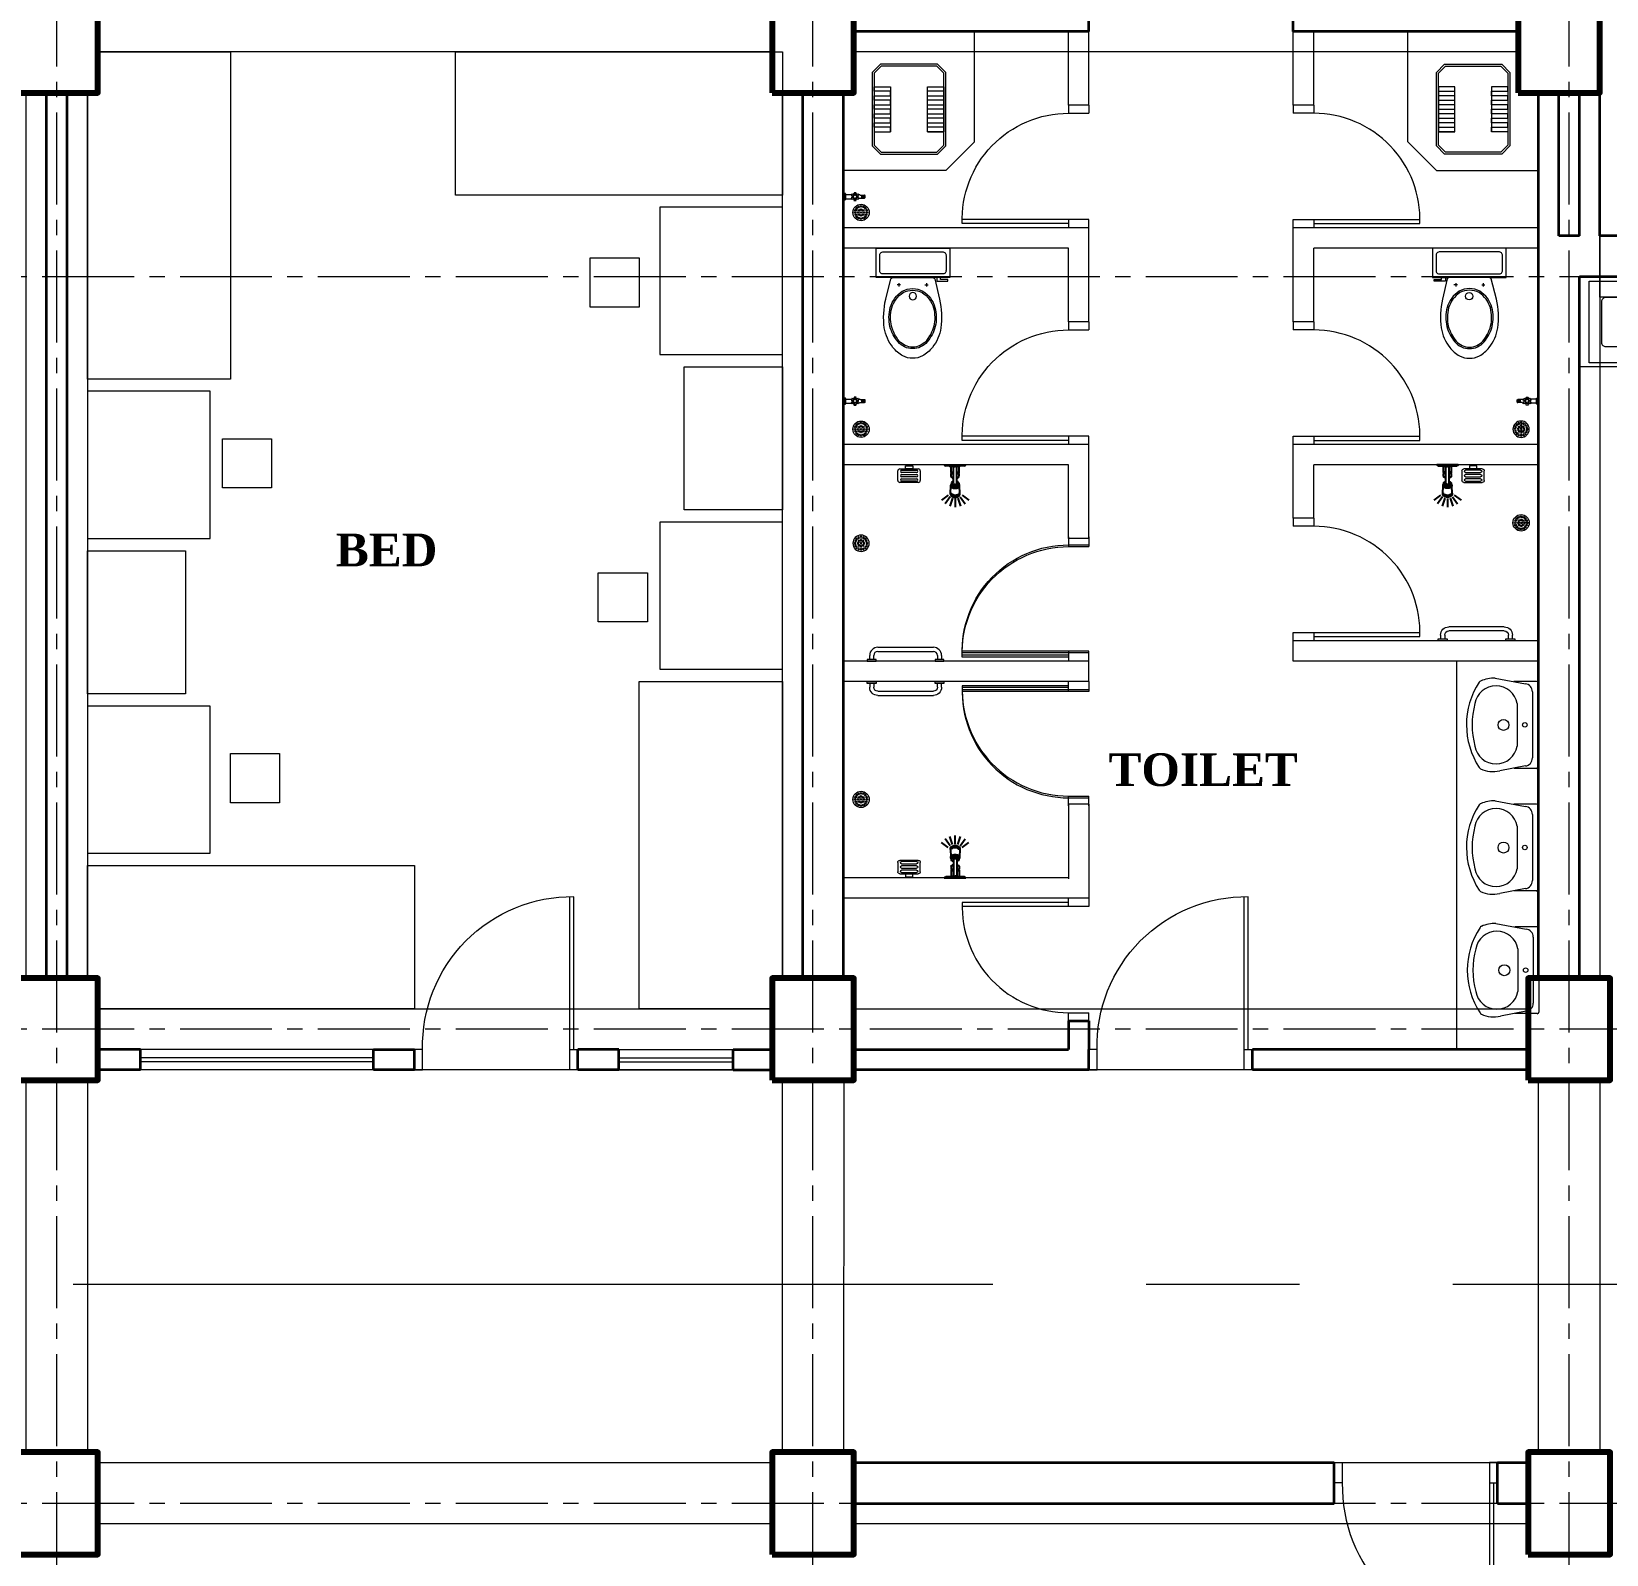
# Model space of a CAD drawing. Header units: feet. Extents: x 25261344 to 25389498, y 30010528 to 30074588.
# Drawn here: x 25360525.8 to 25360911.1, y 30072463.2 to 30072835.7 of the extents above; entities that cross this region are included whole.
import ezdxf

# ---------------------------------------------------------------- set-up
doc = ezdxf.new("R2010")
doc.units = ezdxf.units.FT
doc.header["$LTSCALE"] = 30
doc.header["$MEASUREMENT"] = 0
doc.header["$PDMODE"] = 32
doc.header["$PDSIZE"] = 15
doc.linetypes.add('CENTER2', pattern=[1.125, 0.75, -0.125, 0.125, -0.125])
doc.layers.get('0').update_dxf_attribs({"lineweight": 5})
for name, color, linetype, lineweight in [('Column', 1, 'Continuous', 80), ('Dim-1', 7, 'Continuous', 9), ('Door', 32, 'Continuous', 5), ('Furnitures', 251, 'Continuous', 9), ('GRADE BEAM', 2, 'Continuous', 20), ('grid text', 252, 'CENTER2', 9), ('line 2', 7, 'Continuous', 13), ('s. Fixture', 118, 'Continuous', 9), ('TEXT', 7, 'Continuous', 18), ('TOLFIX', 8, 'Continuous', 5), ('WALL', 7, 'Continuous', 35), ('WIN', 142, 'Continuous', 20)]:
    doc.layers.add(name, color=color, linetype=linetype, lineweight=lineweight)
doc.styles.get("Standard").update_dxf_attribs({"font": 'timesbd.ttf'})
doc.styles.add('SWIS_LT', font='swisscl.ttf')
doc.dimstyles.new('dim-02', dxfattribs={"dimtxt": 8, "dimasz": 3, "dimexe": 3, "dimexo": 3, "dimgap": 2, "dimtad": 0, "dimdec": 0, "dimzin": 0, "dimdsep": 46, "dimlunit": 4, "dimtxsty": 'SWIS_LT', "dimblk": 'ARCHTICK', "dimcen": 2, "dimdle": 3, "dimclrd": 256, "dimclre": 256, "dimclrt": 256, "dimadec": 0, "dimazin": 0, "dimtfac": 1, "dimtdec": 0, "dimtix": 1, "dimtmove": 0, "dimatfit": 3, "dimfxl": 0, "dimfrac": 2, "dimtolj": 1, "dimtzin": 1, "dimlwd": -1, "dimarcsym": 0})

# ---------------------------------------------------------------- blocks, each defined once
blk = doc.blocks.new('FG')
at = {"layer": 'Door'}
for p, q in [((-2, -5), (-2, -42.39)), ((-1, -5), (-1, -42.39))]:
    blk.add_line(p, q, dxfattribs=at)
for points in [[(-40, 0), (-38, 0), (-38, -5), (-40, -5)], [(0, 0), (-2, 0), (-2, -5), (0, -5)]]:
    blk.add_lwpolyline(points, dxfattribs=at)
blk.add_arc((-1.44, -5.83), 36.57, 178.7054, 270.6905, dxfattribs=at)
blk = doc.blocks.new('*U26')
at = {"layer": 's. Fixture', "linetype": 'Continuous'}
blk.add_lwpolyline([(0, 36), (20, 36), (20, 0), (0, 0)], close=True, dxfattribs=at)
blk.add_lwpolyline([(15, 33), (5, 33, 0.414214), (4, 32), (4, 22, 0.414214), (5, 21), (15, 21, 0.414214), (16, 22), (16, 32, 0.414214)], format="xyb", close=True, dxfattribs=at)
for points in [[(5, 18), (5, 3)], [(7.2, 18), (7.2, 3)], [(9.4, 18), (9.4, 3)], [(11.6, 18), (11.6, 3)], [(13.8, 18), (13.8, 3)], [(15.8, 18), (15.8, 3)]]:
    blk.add_lwpolyline(points, dxfattribs=at)
blk.add_circle((13.04, 27), 2, dxfattribs=at)
blk = doc.blocks.new('WB2')
at = {"layer": 's. Fixture'}
for p, q in [((-10.05, 3.11), (-11.22, 9.39)), ((11.43, 10.5), (10.05, 3.11)), ((-10.63, 0.39), (-10.63, 5.85)), ((5.22, 5.12), (-5.22, 5.12)), ((10.63, 0.39), (10.63, 5.92)), ((10.24, 0), (-10.24, 0)), ((8.1, 1.38), (-8.1, 1.38))]:
    blk.add_line(p, q, dxfattribs=at)
for centre, radius in [((0, 8.46), 1.34), ((0, 3.25), 0.551)]:
    blk.add_circle(centre, radius, dxfattribs=at)
for centre, radius, start, end in [((0, -1.5), 19.02, 56.7113, 123.353), ((-4.3, 10.29), 5.25, 100.0676, 259.9324), ((0, -3.95), 20.09, 74.9524, 105.0476), ((4.3, 10.29), 5.25, 280.0676, 79.9324), ((-4.64, 11.07), 6.8, 153.7061, 194.3029), ((-10.02, 13.73), 0.787, 123.353, 153.7061), ((-10.02, 13.73), 0.787, 123.353, 153.7061), ((10.01, 13.74), 0.787, 23.6126, 56.7113), ((3.03, 10.69), 8.4, 358.6686, 23.6126), ((-10.24, 0.39), 0.394, 180, 270), ((-8.1, 3.35), 1.97, 186.9214, 270), ((8.1, 3.35), 1.97, 270, 353.0786), ((10.24, 0.39), 0.394, 270, 0)]:
    blk.add_arc(centre, radius, start, end, dxfattribs=at)
blk = doc.blocks.new('GUTTER')
at = {"layer": 's. Fixture'}
for centre, radius in [((0, 0), 2), ((-1.48, 0), 0.2), ((-1.32, 0.55), 0.2), ((-1.05, 1.05), 0.2), ((-0.73, 0), 0.2), ((-0.59, 1.36), 0.2), ((-0.52, 0.52), 0.2), ((0, 1.48), 0.2), ((0, 0.73), 0.2), ((0, 0), 0.2), ((0.52, 0.52), 0.2), ((0.59, 1.36), 0.2), ((0.73, 0), 0.2), ((1.05, 1.05), 0.2), ((1.32, 0.55), 0.2), ((1.48, 0), 0.2), ((-1.37, -0.56), 0.2), ((-1.05, -1.05), 0.2), ((-1.05, -1.05), 0.2), ((-0.56, -1.4), 0.2), ((-0.52, -0.52), 0.2), ((0, -0.73), 0.2), ((0, -1.48), 0.2), ((0.52, -0.52), 0.2), ((0.57, -1.37), 0.2), ((1.05, -1.05), 0.2), ((1.37, -0.56), 0.2)]:
    blk.add_circle(centre, radius, dxfattribs=at)
blk = doc.blocks.new('Pan')
at = {"layer": 's. Fixture'}
for points in [[(-30, 7), (-30, -7), (-28, -9), (-10, -9), (-8, -7), (-8, 7), (-10, 9), (-28, 9), (-30, 7)], [(-29.5, 6.79), (-29.5, -6.79), (-27.79, -8.5), (-10.21, -8.5), (-8.5, -6.79), (-8.5, 6.79), (-10.21, 8.5), (-27.79, 8.5), (-29.5, 6.79)], [(-24.5, 8.5), (-24.5, 4.5), (-23.4, 4.5), (-23.4, 8.5), (-22.3, 8.5), (-22.3, 4.5), (-21.2, 4.5), (-21.2, 8.5), (-20.1, 8.5), (-20.1, 4.5), (-19, 4.5), (-19, 8.5), (-17.9, 8.5), (-17.9, 4.5), (-16.8, 4.5), (-16.8, 8.5), (-15.7, 8.5), (-15.7, 4.5), (-14.6, 4.5), (-14.6, 8.5), (-13.5, 8.5), (-13.5, 4.5), (-24.5, 4.5)], [(-24.5, -4.5), (-24.5, -8.5), (-23.4, -8.5), (-23.4, -4.5), (-22.3, -4.5), (-22.3, -8.5), (-21.2, -8.5), (-21.2, -4.5), (-20.1, -4.5), (-20.1, -8.5), (-19, -8.5), (-19, -4.5), (-17.9, -4.5), (-17.9, -8.5), (-16.8, -8.5), (-16.8, -4.5), (-15.7, -4.5), (-15.7, -8.5), (-14.6, -8.5), (-14.6, -4.5), (-13.5, -4.5), (-13.5, -8.5), (-24.5, -8.5), (-24.5, -4.5), (-13.5, -4.5)]]:
    blk.add_lwpolyline(points, dxfattribs=at)
blk = doc.blocks.new('Shower')
at = {"layer": 's. Fixture', "lineweight": -3}
for p, q in [((-3.5, 0), (1.22, 0)), ((-1.72, 0), (-1.72, -0.12)), ((0, 0), (0, -0.12)), ((1.22, 0), (1.77, 0)), ((-2.28, -0.21), (-3.16, -0.21)), ((-1.59, -0.21), (-2.28, -0.21)), ((-2.2, -0.31), (-1.85, -0.31)), ((-1.85, -0.31), (-1.45, -0.31)), ((-1.85, -1.77), (-1.85, -0.31)), ((-1.85, -1.84), (-1.85, -1.77)), ((-1.85, -1.77), (-1.25, -1.77)), ((-1.84, -1.85), (-1.25, -1.85)), ((-1.84, -2.09), (-1.68, -2.09)), ((-1.84, -2.85), (-1.84, -2.09)), ((-1.72, -0.12), (-1.35, -0.39)), ((-1.72, -0.12), (-0.86, -0.12)), ((-1.68, -2.09), (-1.25, -2.09)), ((-1.68, -3.01), (-1.64, -3.01)), ((-1.64, -3.01), (-1.64, -3.04)), ((-1.64, -3.01), (-1.25, -3.01)), ((-1.35, -0.39), (-1.25, -0.39)), ((-1.25, -3.24), (-1.25, -0.39)), ((-1.25, -0.39), (-0.86, -0.39)), ((-1.25, -4.01), (-1.25, -3.24)), ((0, -0.12), (-0.86, -0.12)), ((-0.47, -0.39), (-0.86, -0.39)), ((-0.47, -3.24), (-0.47, -0.39)), ((-0.37, -0.39), (-0.47, -0.39)), ((-0.47, -1.77), (0.11, -1.77)), ((-0.47, -1.85), (0.1, -1.85)), ((-0.47, -2.09), (-0.05, -2.09)), ((-0.47, -3.01), (-0.08, -3.01)), ((-0.47, -4.01), (-0.47, -3.24)), ((0, -0.12), (-0.37, -0.39)), ((-0.27, -0.31), (0.11, -0.31)), ((0.41, -0.21), (-0.13, -0.21)), ((-0.08, -3.01), (-0.04, -3.01)), ((-0.08, -3.01), (-0.08, -3.04)), ((-0.05, -2.09), (0.12, -2.09)), ((0.11, -0.31), (0.32, -0.31)), ((0.11, -1.77), (0.11, -0.31)), ((0.11, -1.84), (0.11, -1.77)), ((0.12, -2.17), (0.12, -2.09)), ((0.12, -2.88), (0.12, -2.17)), ((1.4, -0.21), (0.41, -0.21)), ((-2.54, -7.39), (-4.23, -8.62)), ((-2.01, -7.13), (-1.91, -4.96)), ((-1.89, -6.82), (-1.85, -7.32)), ((-1.85, -7.32), (-1.85, -7.32)), ((-1.77, -4.45), (-1.77, -4.66)), ((-1.77, -4.66), (-1.77, -5)), ((-1.59, -7.02), (-1.63, -7.52)), ((-1.33, -7.17), (-1.29, -7.67)), ((-1.29, -7.67), (-1.3, -7.67)), ((-1.25, -4.48), (-1.25, -4.01)), ((-0.99, -7.21), (-1.03, -7.72)), ((-0.72, -7.21), (-0.68, -7.73)), ((-0.47, -4.48), (-0.47, -4.01)), ((-0.4, -7.17), (-0.44, -7.68)), ((-0.13, -7.05), (-0.1, -7.55)), ((0.06, -4.45), (0.06, -4.65)), ((0.06, -4.65), (0.06, -5)), ((0.16, -6.87), (0.12, -7.37)), ((0.12, -7.37), (0.12, -7.37)), ((0.29, -7.13), (0.2, -4.97)), ((0.83, -7.39), (2.51, -8.62)), ((-2.08, -7.85), (-3.31, -9.54)), ((-1.5, -8.15), (-2.15, -10.13)), ((-0.86, -8.25), (-0.86, -10.33)), ((-0.22, -8.15), (0.43, -10.13)), ((0.37, -7.85), (1.59, -9.54))]:
    blk.add_line(p, q, dxfattribs=at)
for centre, radius, start, end in [((1.4, 0.21), 0.424, 269.7894, 330.4363), ((-3.16, 0.18), 0.391, 206.7437, 270), ((-2.06, -0.1), 0.253, 206.2578, 236.1066), ((-1.83, -1.84), 0.0117, 180, 236.0865), ((-2.04, -2.15), 0.364, 9.6802, 56.0865), ((-1.68, -2.85), 0.156, 180, 270), ((-1.52, -3.04), 0.117, 180, 250.7376), ((-0.86, -1.14), 2.13, 250.7376, 259.4333), ((-0.86, -1.14), 2.13, 280.5667, 289.2624), ((-0.2, -3.04), 0.117, 289.2624, 0), ((0.31, -2.15), 0.364, 123.9135, 170.3198), ((-0.04, -2.85), 0.156, 270, 341.5099), ((0.1, -1.84), 0.0117, 303.9135, 0), ((0.18, -0.1), 0.253, 303.8689, 333.6604), ((-1.47, -7.13), 0.541, 177.3458, 180), ((-1.47, -7.13), 0.541, 180, 211.362), ((-1.45, -6.95), 0.541, 177.3458, 180), ((-1.45, -6.95), 0.541, 180, 211.362), ((-1.18, -6.95), 0.883, 211.362, 235.7998), ((-1.42, -5.01), 0.491, 148.4997, 174.723), ((-1.42, -5.01), 0.491, 174.723, 180), ((-1.42, -5.01), 0.491, 180, 211.5003), ((-1.16, -6.77), 0.883, 211.362, 217.9196), ((-1.15, -5.17), 0.808, 140.6316, 148.4997), ((-1.15, -4.84), 0.808, 211.5003, 235.9442), ((-1.5, -4.45), 0.274, 142.1754, 180), ((-1.5, -4.45), 0.274, 180, 217.8246), ((-1.5, -4.55), 0.274, 180, 217.8246), ((-1.5, -5), 0.274, 180, 217.8246), ((-1.2, -4.69), 0.66, 118.0812, 142.1754), ((-1.2, -4.22), 0.66, 217.8246, 241.9188), ((-1.2, -4.31), 0.66, 217.8246, 241.9188), ((-1.2, -4.76), 0.66, 217.8246, 241.9188), ((-0.98, -6.67), 1.22, 235.7998, 254.278), ((-0.96, -6.49), 1.22, 236.9875, 254.278), ((-0.97, -4.58), 1.12, 235.9442, 254.3589), ((-0.99, -5.07), 1.09, 103.627, 118.0812), ((-0.99, -3.83), 1.09, 241.9188, 257.5382), ((-0.99, -3.93), 1.09, 241.9188, 257.5382), ((-0.99, -4.38), 1.09, 241.9188, 257.5382), ((-0.86, -4.17), 1.55, 254.3589, 270), ((-1.04, -4.48), 0.208, 180, 209.7406), ((-0.86, -3.23), 1.71, 257.5382, 270), ((-0.86, -3.33), 1.71, 257.5382, 270), ((-0.86, -3.78), 1.71, 257.5382, 270), ((-0.95, -4.43), 0.309, 209.7406, 234.0579), ((-0.9, -4.35), 0.407, 234.0579, 253.2847), ((-0.86, -4.23), 0.537, 253.2847, 270), ((-0.86, -4.23), 0.537, 270, 286.7153), ((-0.86, -3.23), 1.71, 270, 282.4618), ((-0.86, -3.33), 1.71, 270, 282.4618), ((-0.86, -3.78), 1.71, 270, 282.4618), ((-0.86, -4.17), 1.55, 270, 285.6411), ((-0.82, -4.35), 0.407, 286.7153, 305.9421), ((-0.76, -4.43), 0.309, 305.9421, 330.2594), ((-0.68, -4.48), 0.208, 330.2594, 360), ((-0.73, -3.83), 1.09, 282.4618, 298.0812), ((-0.73, -3.93), 1.09, 282.4618, 298.0812), ((-0.73, -4.38), 1.09, 282.4618, 298.0812), ((-0.73, -5.07), 1.09, 61.9188, 76.373), ((-0.74, -4.58), 1.12, 285.6411, 304.0558), ((-1.01, -4.53), 3.2, 280.3924, 281.3547), ((-0.73, -6.67), 1.22, 285.722, 304.2002), ((-0.71, -6.49), 1.22, 285.722, 300.4038), ((-0.52, -4.69), 0.66, 37.8246, 61.9188), ((-0.52, -4.22), 0.66, 298.0812, 322.1754), ((-0.52, -4.31), 0.66, 298.0812, 322.1754), ((-0.52, -4.76), 0.66, 298.0812, 322.1754), ((-0.56, -4.84), 0.808, 304.0558, 328.4997), ((-0.54, -6.95), 0.883, 304.2002, 328.638), ((-0.22, -4.45), 0.274, 0, 37.8246), ((-0.22, -4.45), 0.274, 322.1754, 360), ((-0.22, -4.55), 0.274, 322.1754, 360), ((-0.22, -5), 0.274, 322.1754, 360), ((-0.56, -5.17), 0.808, 31.5003, 39.985), ((-0.52, -6.77), 0.883, 317.0839, 328.638), ((-0.29, -5.01), 0.491, 360, 31.5003), ((-0.29, -5.01), 0.491, 328.4997, 0), ((-0.25, -7.13), 0.541, 328.638, 360), ((-0.23, -6.95), 0.541, 328.638, 344.2577), ((-0.25, -7.13), 0.541, 0, 4.9774), ((-0.86, -6.22), 1.69, 254.278, 270), ((-0.84, -5.88), 1.85, 264.0227, 270.0002), ((-0.86, -6.22), 1.69, 270, 285.722), ((-0.84, -5.69), 2.05, 269.9998, 274.4391)]:
    blk.add_arc(centre, radius, start, end, dxfattribs=at)
blk = doc.blocks.new('door')
at = {"layer": 'Door'}
for p, q in [((-2, 5), (-2, 31)), ((-1, 5), (-1, 30.98))]:
    blk.add_line(p, q, dxfattribs=at)
at = {"layer": 'Door', "ltscale": 10}
for p, q in [((-30, 5), (-28, 5)), ((-28, 5), (-28, 0)), ((-30, 0), (-28, 0))]:
    blk.add_line(p, q, dxfattribs=at)
at = {"layer": 'Door'}
blk.add_lwpolyline([(0, 0), (-2, 0), (-2, 5), (0, 5)], dxfattribs=at)
at = {"layer": 'TOLFIX', "ltscale": 10}
blk.add_arc((-2, 5), 26, 87.7958, 180, dxfattribs=at)
blk = doc.blocks.new('*U27')
at = {"layer": 's. Fixture'}
for p, q in [((-1.79, -0.77), (-1.79, 0)), ((-1.79, 0), (0, 0)), ((0, 0), (0, -0.77)), ((-3.65, -3.57), (-3.65, -1.27)), ((-3.15, -0.77), (1.35, -0.77)), ((-2.73, -1.09), (0.93, -1.09)), ((0.93, -1.67), (-2.73, -1.67)), ((-2.73, -2.14), (0.93, -2.14)), ((0.93, -2.72), (-2.73, -2.72)), ((-2.73, -3.19), (0.93, -3.19)), ((0.93, -3.77), (-2.73, -3.77)), ((0, -0.77), (-1.79, -0.77)), ((1.85, -1.27), (1.85, -3.57)), ((1.35, -4.07), (-3.15, -4.07))]:
    blk.add_line(p, q, dxfattribs=at)
for centre, radius, start, end in [((-3.15, -1.27), 0.5, 90, 180), ((-3.15, -3.57), 0.5, 180, 270), ((-2.73, -1.38), 0.29, 90, 270), ((-2.73, -2.43), 0.29, 90, 270), ((-2.73, -3.48), 0.29, 90, 270), ((0.93, -1.38), 0.29, 270, 90), ((0.93, -2.43), 0.29, 270, 90), ((0.93, -3.48), 0.29, 270, 90), ((1.35, -1.27), 0.5, 0, 90), ((1.35, -3.57), 0.5, 270, 0)]:
    blk.add_arc(centre, radius, start, end, dxfattribs=at)
blk = doc.blocks.new('*U28')
at = {"layer": 's. Fixture'}
for p, q in [((0, 0.43), (-2.16, 0.43)), ((-2.16, 0.43), (-2.16, 0)), ((-2.16, 0), (0, 0)), ((-1.58, 0.43), (-1.58, 1.38)), ((-0.58, 0.43), (-0.58, 1.38)), ((0, 0), (0, 0.43)), ((0.42, 3.38), (14, 3.38)), ((0.42, 2.38), (14, 2.38)), ((16.58, 0.43), (14.42, 0.43)), ((14.42, 0.43), (14.42, 0)), ((14.42, 0), (16.58, 0)), ((15, 1.38), (15, 0.43)), ((16, 1.38), (16, 0.43)), ((16.58, 0), (16.58, 0.43))]:
    blk.add_line(p, q, dxfattribs=at)
for centre, radius, start, end in [((0.42, 1.38), 2, 90, 180), ((0.42, 1.38), 1, 90, 180), ((14, 1.38), 2, 0, 90), ((14, 1.38), 1, 0, 90)]:
    blk.add_arc(centre, radius, start, end, dxfattribs=at)
blk = doc.blocks.new('Tap')
at = {"layer": 's. Fixture'}
h = blk.add_hatch(color=256, dxfattribs=at)
h.paths.add_polyline_path([(-0.56, -2.79, 1), (0.55, -2.79, 1)])
h.paths.add_polyline_path([(0.41, -2.79, -1), (-0.42, -2.79, -1)], flags=16)
for p, q in [((0, -0.25), (0, 0)), ((-0.5, -0.5), (-0.5, -1.96)), ((0.5, -0.5), (0.5, -1.96)), ((-0.36, -4.04), (-0.36, -5.09)), ((-0.36, -4.43), (0.35, -4.43)), ((-0.36, -4.6), (0.36, -4.6)), ((-0.36, -4.6), (0.36, -4.6)), ((-0.36, -4.73), (0.36, -4.73)), ((-0.36, -4.86), (0.36, -4.86)), ((-0.36, -4.86), (0.36, -4.86)), ((-0.36, -4.99), (0.36, -4.99)), ((-0.35, -5.12), (0.35, -5.12)), ((-0.35, -5.12), (0.35, -5.12)), ((-0.29, -5.25), (0.29, -5.25)), ((0.36, -4.04), (0.36, -5.09))]:
    blk.add_line(p, q, dxfattribs=at)
blk.add_lwpolyline([(0.97, -2.54), (0.72, -2.6, 0.131281), (0.53, -2.26), (0.71, -2.09), (0.71, -2.08), (0.26, -1.82), (0.25, -1.82), (0.19, -2.06, 0.129161), (-0.19, -2.06), (-0.26, -1.82), (-0.26, -1.82), (-0.71, -2.08), (-0.53, -2.26, 0.131793), (-0.73, -2.59), (-0.97, -2.53), (-0.97, -3.05), (-0.73, -2.98, 0.131959), (-0.53, -3.32), (-0.71, -3.49), (-0.26, -3.75), (-0.2, -3.51, 0.131818), (0.19, -3.51), (0.26, -3.75), (0.71, -3.49), (0.71, -3.49), (0.53, -3.32, 0.132548), (0.72, -2.98), (0.97, -3.04)], format="xyb", dxfattribs=at)
blk.add_lwpolyline([(0.75, -0.25), (-0.75, -0.25), (-0.75, -0.38, 0.414214), (-0.62, -0.5), (0.62, -0.5, 0.414214), (0.75, -0.38)], format="xyb", close=True, dxfattribs=at)
blk.add_lwpolyline([(0.97, -3.04), (0.97, -2.54)], dxfattribs=at)
for radius in [0.555, 0.415]:
    blk.add_circle((0, -2.79), radius, dxfattribs=at)
for points in [[(-0.36, -4.04), (-0.45, -3.89), (-0.5, -3.62)], [(0.36, -4.04), (0.46, -3.88), (0.5, -3.62)], [(-0.29, -5.25), (-0.33, -5.18), (-0.36, -5.09)], [(0.29, -5.25), (0.33, -5.18), (0.36, -5.09)]]:
    blk.add_spline(points, degree=3, dxfattribs=at)
blk = doc.blocks.new('*U29')
at = {"layer": 's. Fixture'}
for p, q in [((-1.79, -0.77), (-1.79, 0)), ((-1.79, 0), (0, 0)), ((0, 0), (0, -0.77)), ((-3.65, -3.57), (-3.65, -1.27)), ((-3.15, -0.77), (1.35, -0.77)), ((-2.73, -1.09), (0.93, -1.09)), ((0.93, -1.67), (-2.73, -1.67)), ((-2.73, -2.14), (0.93, -2.14)), ((0.93, -2.72), (-2.73, -2.72)), ((-2.73, -3.19), (0.93, -3.19)), ((0.93, -3.77), (-2.73, -3.77)), ((0, -0.77), (-1.79, -0.77)), ((1.85, -1.27), (1.85, -3.57)), ((1.35, -4.07), (-3.15, -4.07))]:
    blk.add_line(p, q, dxfattribs=at)
for centre, radius, start, end in [((-3.15, -1.27), 0.5, 90, 180), ((-3.15, -3.57), 0.5, 180, 270), ((-2.73, -1.38), 0.29, 90, 270), ((-2.73, -2.43), 0.29, 90, 270), ((-2.73, -3.48), 0.29, 90, 270), ((0.93, -1.38), 0.29, 270, 90), ((0.93, -2.43), 0.29, 270, 90), ((0.93, -3.48), 0.29, 270, 90), ((1.35, -1.27), 0.5, 0, 90), ((1.35, -3.57), 0.5, 270, 0)]:
    blk.add_arc(centre, radius, start, end, dxfattribs=at)
blk = doc.blocks.new('*U30')
at = {"layer": 's. Fixture'}
for p, q in [((0, 0.43), (-2.16, 0.43)), ((-2.16, 0.43), (-2.16, 0)), ((-2.16, 0), (0, 0)), ((-1.58, 0.43), (-1.58, 1.38)), ((-0.58, 0.43), (-0.58, 1.38)), ((0, 0), (0, 0.43)), ((0.42, 3.38), (14, 3.38)), ((0.42, 2.38), (14, 2.38)), ((16.58, 0.43), (14.42, 0.43)), ((14.42, 0.43), (14.42, 0)), ((14.42, 0), (16.58, 0)), ((15, 1.38), (15, 0.43)), ((16, 1.38), (16, 0.43)), ((16.58, 0), (16.58, 0.43))]:
    blk.add_line(p, q, dxfattribs=at)
for centre, radius, start, end in [((0.42, 1.38), 2, 90, 180), ((0.42, 1.38), 1, 90, 180), ((14, 1.38), 2, 0, 90), ((14, 1.38), 1, 0, 90)]:
    blk.add_arc(centre, radius, start, end, dxfattribs=at)
blk = doc.blocks.new('*U31')
at = {"layer": 's. Fixture'}
for p, q in [((-1.79, -0.77), (-1.79, 0)), ((-1.79, 0), (0, 0)), ((0, 0), (0, -0.77)), ((-3.65, -3.57), (-3.65, -1.27)), ((-3.15, -0.77), (1.35, -0.77)), ((-2.73, -1.09), (0.93, -1.09)), ((0.93, -1.67), (-2.73, -1.67)), ((-2.73, -2.14), (0.93, -2.14)), ((0.93, -2.72), (-2.73, -2.72)), ((-2.73, -3.19), (0.93, -3.19)), ((0.93, -3.77), (-2.73, -3.77)), ((0, -0.77), (-1.79, -0.77)), ((1.85, -1.27), (1.85, -3.57)), ((1.35, -4.07), (-3.15, -4.07))]:
    blk.add_line(p, q, dxfattribs=at)
for centre, radius, start, end in [((-3.15, -1.27), 0.5, 90, 180), ((-3.15, -3.57), 0.5, 180, 270), ((-2.73, -1.38), 0.29, 90, 270), ((-2.73, -2.43), 0.29, 90, 270), ((-2.73, -3.48), 0.29, 90, 270), ((0.93, -1.38), 0.29, 270, 90), ((0.93, -2.43), 0.29, 270, 90), ((0.93, -3.48), 0.29, 270, 90), ((1.35, -1.27), 0.5, 0, 90), ((1.35, -3.57), 0.5, 270, 0)]:
    blk.add_arc(centre, radius, start, end, dxfattribs=at)
blk = doc.blocks.new('*U32')
at = {"layer": 's. Fixture'}
for p, q in [((0, 0.43), (-2.16, 0.43)), ((-2.16, 0.43), (-2.16, 0)), ((-2.16, 0), (0, 0)), ((-1.58, 0.43), (-1.58, 1.38)), ((-0.58, 0.43), (-0.58, 1.38)), ((0, 0), (0, 0.43)), ((0.42, 3.38), (14, 3.38)), ((0.42, 2.38), (14, 2.38)), ((16.58, 0.43), (14.42, 0.43)), ((14.42, 0.43), (14.42, 0)), ((14.42, 0), (16.58, 0)), ((15, 1.38), (15, 0.43)), ((16, 1.38), (16, 0.43)), ((16.58, 0), (16.58, 0.43))]:
    blk.add_line(p, q, dxfattribs=at)
for centre, radius, start, end in [((0.42, 1.38), 2, 90, 180), ((0.42, 1.38), 1, 90, 180), ((14, 1.38), 2, 0, 90), ((14, 1.38), 1, 0, 90)]:
    blk.add_arc(centre, radius, start, end, dxfattribs=at)
blk = doc.blocks.new('com')
for p, q in [((-12.04, 8.95), (-12.85, 8.95)), ((-12.44, 8.54), (-12.44, 9.36)), ((-6.09, 8.95), (-5.27, 8.95)), ((-5.68, 8.54), (-5.68, 9.36)), ((-3.15, 8.1), (-0.45, 8.1)), ((-3.15, 7.2), (-3.15, 8.1)), ((-0.45, 8.1), (-0.45, 7.65)), ((-17.1, 5.4), (-17.1, 1.8)), ((-0.45, 7.65), (-2.25, 7.65)), ((-2.25, 7.65), (-2.25, 7.2))]:
    blk.add_line(p, q)
for points in [[(-4.02, 7.2, 0.356028), (-3.62, 7.53), (-2.48, 12.48, 0.088113), (-2.14, 19.51, 0.124068), (-4.24, 24.29, 0.086475), (-6.64, 26.34, 0.130408), (-9.06, 26.93, 0.130408), (-11.48, 26.34, 0.086475), (-13.88, 24.29, 0.124068), (-15.99, 19.51, 0.088113), (-15.65, 12.48), (-14.38, 7.53, 0.356028), (-13.98, 7.2)], [(-9.06, 24.57, 0.221073), (-12.62, 22.94, 0.102493), (-14.61, 19.19, 0.121565), (-14.52, 14.5, 0.187395), (-11.59, 10.55, 0.126952), (-9.06, 9.89, 0.126952), (-6.54, 10.55, 0.187395), (-3.6, 14.5, 0.121565), (-3.52, 19.19, 0.102493), (-5.5, 22.94, 0.221073)], [(-9.06, 24.19, 0.221037), (-12.34, 22.7, 0.102141), (-14.24, 19.09, 0.121234), (-14.16, 14.6, 0.1869), (-11.4, 10.87, 0.126397), (-9.06, 10.27, 0.126398), (-6.73, 10.87, 0.1869), (-3.96, 14.6, 0.121234), (-3.88, 19.09, 0.102141), (-5.79, 22.7, 0.221037)]]:
    blk.add_lwpolyline(points, format="xyb", close=True)
for points in [[(-13.98, 7.2), (-18, 7.2), (-18, 0), (0, 0), (0, 7.2), (-4.01, 7.2)], [(-1.8, 6.3), (-16.2, 6.3)], [(-0.9, 1.8), (-0.9, 5.4)], [(-16.2, 0.9), (-1.8, 0.9)]]:
    blk.add_lwpolyline(points)
blk.add_circle((-9, 11.75), 0.9)
for centre, start, end in [((-16.31, 5.51), 81.8701, 188.1303), ((-1.69, 5.51), 351.8701, 98.1303), ((-16.31, 1.69), 171.8701, 278.1303), ((-1.69, 1.69), 261.8701, 8.1303)]:
    blk.add_arc(centre, 0.795, start, end)
blk = doc.blocks.new('DGFGSDFG')
at = {"layer": 'grid text'}
for p, q in [((25360531.96, 30072118.41), (25360531.96, 30072999.78)), ((25360716.96, 30072118.41), (25360716.96, 30072999.78)), ((25360901.96, 30072118.41), (25360901.96, 30072999.78)), ((25361090.85, 30072775.7), (25359529.41, 30072775.7)), ((25361090.85, 30072591.7), (25359529.41, 30072591.7)), ((25361090.85, 30072475.7), (25359529.41, 30072475.7))]:
    blk.add_line(p, q, dxfattribs=at)
blk = doc.blocks.new('_ArchTick')
at = {"color": 0, "linetype": 'ByBlock', "const_width": 0.15}
blk.add_lwpolyline([(-0.5, -0.5), (0.5, 0.5)], dxfattribs=at)
blk = doc.blocks.new('*D155')
at = {"layer": 'Defpoints', "color": 0}
for p in [(25359784.46, 30072923.7), (25359559.57, 30072835.7), (25360909.46, 30072835.7)]:
    blk.add_point(p, dxfattribs=at)
at = {"layer": 'Dim-1', "lineweight": -2}
for p, q in [((25359569.57, 30072923.7), (25359556.57, 30072923.7)), ((25359569.57, 30072835.7), (25359556.57, 30072835.7))]:
    blk.add_line(p, q, dxfattribs=at)
at = {"layer": 'Dim-1'}
for p, q in [((25359559.57, 30072926.7), (25359559.57, 30072890.21)), ((25359559.57, 30072832.7), (25359559.57, 30072869.19))]:
    blk.add_line(p, q, dxfattribs=at)
at = {"layer": 'Dim-1', "xscale": 3, "yscale": 3, "zscale": 3}
for p, rotation in [((25359559.57, 30072923.7), 90), ((25359559.57, 30072835.7), 270)]:
    blk.add_blockref('_ArchTick', p, dxfattribs=dict(at, rotation=rotation))
at = {"layer": 'Dim-1', "insert": (25359559.57, 30072879.7), "char_height": 8, "attachment_point": 5, "rotation": 90, "style": 'SWIS_LT'}
blk.add_mtext('\\A1;7\'-4"', dxfattribs=at)
blk = doc.blocks.new('T B')
at = {"layer": 'GRADE BEAM'}
for points in [[(25353361.04, 30069398.57), (25353361.04, 30069383.57), (25353196.04, 30069383.57), (25353196.04, 30069398.57)], [(25353543.54, 30069398.57), (25353543.54, 30069383.57), (25353381.04, 30069383.57), (25353381.04, 30069398.57)], [(25353178.54, 30069373.57), (25353193.54, 30069373.57), (25353193.54, 30069157.07), (25353178.54, 30069157.07)], [(25353363.54, 30069373.57), (25353378.54, 30069373.57), (25353378.54, 30069157.07), (25353363.54, 30069157.07)], [(25353548.54, 30069373.57), (25353563.54, 30069373.57), (25353563.54, 30069157.07), (25353548.54, 30069157.07)], [(25353687.54, 30069338.57), (25353687.54, 30069323.57), (25353563.54, 30069323.57), (25353563.54, 30069338.57)], [(25353361.04, 30069149.57), (25353361.04, 30069134.57), (25353196.04, 30069134.57), (25353196.04, 30069149.57)], [(25353546.08, 30069149.57), (25353546.04, 30069134.57), (25353381.04, 30069134.57), (25353381.08, 30069149.57)], [(25353178.54, 30069132.07), (25353193.54, 30069132.07), (25353193.54, 30069041.07), (25353178.54, 30069041.07)], [(25353363.57, 30069132.07), (25353378.57, 30069132.07), (25353378.54, 30069041.07), (25353363.54, 30069041.07)], [(25353548.54, 30069132.07), (25353563.54, 30069132.07), (25353563.54, 30069041.07), (25353548.54, 30069041.07)], [(25353361.04, 30069038.57), (25353361.04, 30069023.57), (25353196.04, 30069023.57), (25353196.04, 30069038.57)], [(25353546.04, 30069038.57), (25353546.04, 30069023.57), (25353381.04, 30069023.57), (25353381.04, 30069038.57)]]:
    blk.add_lwpolyline(points, close=True, dxfattribs=at)
blk = doc.blocks.new('COL2')
at = {"layer": 'Column'}
for points in [[(1270, -25), (1290, -25), (1290, 0), (1270, 0)], [(902.5, -25), (922.5, -25), (922.5, 0), (902.5, 0)], [(1087.5, -25), (1107.5, -25), (1107.5, 0), (1087.5, 0)], [(902.5, -266.5), (922.5, -266.5), (922.5, -241.5), (902.5, -241.5)], [(1087.5, -266.5), (1107.5, -266.5), (1107.5, -241.5), (1087.5, -241.5)], [(1272.5, -266.5), (1292.5, -266.5), (1292.5, -241.5), (1272.5, -241.5)], [(902.5, -382.5), (922.5, -382.5), (922.5, -357.5), (902.5, -357.5)], [(1087.5, -382.5), (1107.5, -382.5), (1107.5, -357.5), (1087.5, -357.5)], [(1272.5, -382.5), (1292.5, -382.5), (1292.5, -357.5), (1272.5, -357.5)]]:
    blk.add_lwpolyline(points, close=True, dxfattribs=at)
at = {"layer": 'GRADE BEAM'}
blk.add_blockref('T B', (-25352273.54, -30069398.57), dxfattribs=at)

msp = doc.modelspace()

# ---------------------------------------------------------------- linework, layer by layer
at = {"linetype": 'CENTER2', "ltscale": 10}
msp.add_line((25361098.49, 30072529.2), (25359475.84, 30072529.2), dxfattribs=at)
msp.add_lwpolyline([(25360909.46, 30072820.7), (25360909.46, 30072785.7), (25361033.46, 30072785.7)])
at = {"layer": 'Furnitures'}
for points in [[(25360541.96, 30072830.7), (25360574.46, 30072830.7), (25360574.46, 30072750.7), (25360539.46, 30072750.7), (25360539.46, 30072820.7)], [(25360706.96, 30072596.7), (25360674.46, 30072596.7), (25360674.46, 30072676.7), (25360709.46, 30072676.7), (25360709.46, 30072604.2)], [(25360539.46, 30072604.2), (25360539.46, 30072631.7), (25360619.46, 30072631.7), (25360619.46, 30072596.7), (25360541.96, 30072596.7)]]:
    msp.add_lwpolyline(points, dxfattribs=at)
for points in [[(25360629.46, 30072830.7), (25360709.46, 30072830.7), (25360709.46, 30072795.7), (25360629.46, 30072795.7)], [(25360709.46, 30072792.7), (25360679.46, 30072792.7), (25360679.46, 30072756.7), (25360709.46, 30072756.7)], [(25360662.44, 30072780.31), (25360674.44, 30072780.31), (25360674.44, 30072768.31), (25360662.44, 30072768.31)], [(25360709.46, 30072718.7), (25360685.46, 30072718.7), (25360685.46, 30072753.7), (25360709.46, 30072753.7)], [(25360539.46, 30072711.7), (25360569.46, 30072711.7), (25360569.46, 30072747.7), (25360539.46, 30072747.7)], [(25360584.47, 30072724.08), (25360572.47, 30072724.08), (25360572.47, 30072736.08), (25360584.47, 30072736.08)], [(25360709.46, 30072715.7), (25360679.46, 30072715.7), (25360679.46, 30072679.7), (25360709.46, 30072679.7)], [(25360539.46, 30072708.7), (25360563.46, 30072708.7), (25360563.46, 30072673.7), (25360539.46, 30072673.7)], [(25360664.44, 30072703.31), (25360676.44, 30072703.31), (25360676.44, 30072691.31), (25360664.44, 30072691.31)], [(25360539.46, 30072634.7), (25360569.46, 30072634.7), (25360569.46, 30072670.7), (25360539.46, 30072670.7)], [(25360586.47, 30072647.08), (25360574.47, 30072647.08), (25360574.47, 30072659.08), (25360586.47, 30072659.08)]]:
    msp.add_lwpolyline(points, close=True, dxfattribs=at)
at = {"layer": 'line 2'}
msp.add_line((25360726.96, 30072586.7), (25360779.46, 30072586.7), dxfattribs=at)
at = {"layer": 's. Fixture'}
for p, q in [((25360756.46, 30072808.7), (25360756.46, 30072835.7)), ((25360862.46, 30072808.7), (25360862.46, 30072835.7)), ((25360749.46, 30072801.7), (25360756.46, 30072808.7)), ((25360869.46, 30072801.7), (25360862.46, 30072808.7)), ((25360749.46, 30072801.7), (25360724.46, 30072801.7)), ((25360869.46, 30072801.7), (25360894.46, 30072801.7)), ((25361043.46, 30072753.7), (25360904.46, 30072753.7)), ((25360874.46, 30072586.7), (25360874.46, 30072681.7))]:
    msp.add_line(p, q, dxfattribs=at)
at = {"layer": 'WALL', "ltscale": 10}
for p, q in [((25360784.46, 30072835.7), (25360784.46, 30072860.7)), ((25360834.46, 30072835.7), (25360834.46, 30072860.7)), ((25360784.46, 30072835.7), (25360726.96, 30072835.7)), ((25360889.46, 30072835.7), (25360834.46, 30072835.7)), ((25360529.46, 30072604.2), (25360529.46, 30072820.7)), ((25360534.46, 30072604.2), (25360534.46, 30072820.7)), ((25360714.46, 30072604.2), (25360714.46, 30072820.7)), ((25360724.46, 30072604.2), (25360724.46, 30072820.7)), ((25360894.46, 30072604.2), (25360894.46, 30072820.7)), ((25360899.46, 30072785.7), (25360899.46, 30072820.7)), ((25360904.46, 30072785.7), (25360904.46, 30072820.7)), ((25360909.46, 30072785.7), (25360909.46, 30072820.7)), ((25360904.46, 30072785.7), (25360899.46, 30072785.7)), ((25360938.96, 30072785.7), (25360909.46, 30072785.7)), ((25360938.96, 30072775.7), (25360904.46, 30072775.7)), ((25360904.46, 30072604.2), (25360904.46, 30072775.7)), ((25360779.46, 30072593.7), (25360779.46, 30072586.7)), ((25360779.46, 30072593.7), (25360784.46, 30072593.7)), ((25360784.46, 30072593.7), (25360784.46, 30072586.7)), ((25360552.46, 30072586.7), (25360541.96, 30072586.7)), ((25360552.46, 30072581.7), (25360552.46, 30072586.7)), ((25360609.46, 30072581.7), (25360609.46, 30072586.7)), ((25360609.46, 30072586.7), (25360619.46, 30072586.7)), ((25360619.46, 30072581.7), (25360619.46, 30072586.7)), ((25360669.46, 30072586.7), (25360659.46, 30072586.7)), ((25360697.46, 30072586.7), (25360706.96, 30072586.7)), ((25360726.96, 30072586.7), (25360779.46, 30072586.7)), ((25360784.46, 30072581.7), (25360784.46, 30072586.7)), ((25360891.97, 30072586.7), (25360824.46, 30072586.7)), ((25360552.46, 30072581.7), (25360541.96, 30072581.7)), ((25360619.46, 30072581.7), (25360609.46, 30072581.7)), ((25360669.46, 30072581.7), (25360659.46, 30072581.7)), ((25360697.46, 30072581.7), (25360706.96, 30072581.7)), ((25360784.46, 30072581.7), (25360726.96, 30072581.7)), ((25360891.96, 30072581.7), (25360824.46, 30072581.7)), ((25360726.96, 30072485.7), (25360844.46, 30072485.7)), ((25360844.46, 30072475.7), (25360844.46, 30072485.7)), ((25360884.46, 30072485.7), (25360891.96, 30072485.7)), ((25360884.46, 30072475.7), (25360884.46, 30072485.7)), ((25360726.96, 30072475.7), (25360844.46, 30072475.7)), ((25360884.46, 30072475.7), (25360891.96, 30072475.7))]:
    msp.add_line(p, q, dxfattribs=at)
at = {"layer": 'WALL', "lineweight": 13}
for p, q in [((25360779.46, 30072817.7), (25360779.46, 30072835.7)), ((25360784.46, 30072817.7), (25360784.46, 30072835.7)), ((25360834.46, 30072817.7), (25360834.46, 30072835.7)), ((25360839.46, 30072817.7), (25360839.46, 30072835.7)), ((25360784.46, 30072817.7), (25360779.46, 30072817.7)), ((25360839.46, 30072817.7), (25360834.46, 30072817.7)), ((25360784.46, 30072787.7), (25360724.46, 30072787.7)), ((25360784.46, 30072764.7), (25360784.46, 30072787.7)), ((25360894.46, 30072787.7), (25360834.46, 30072787.7)), ((25360834.46, 30072764.7), (25360834.46, 30072787.7)), ((25360779.46, 30072782.7), (25360724.46, 30072782.7)), ((25360779.46, 30072764.7), (25360779.46, 30072782.7)), ((25360894.46, 30072782.7), (25360839.46, 30072782.7)), ((25360839.46, 30072764.7), (25360839.46, 30072782.7)), ((25360784.46, 30072764.7), (25360779.46, 30072764.7)), ((25360839.46, 30072764.7), (25360834.46, 30072764.7)), ((25360784.46, 30072734.7), (25360724.46, 30072734.7)), ((25360784.46, 30072711.7), (25360784.46, 30072734.7)), ((25360894.46, 30072734.7), (25360834.46, 30072734.7)), ((25360834.46, 30072716.7), (25360834.46, 30072734.7)), ((25360779.46, 30072729.7), (25360724.46, 30072729.7)), ((25360779.46, 30072711.7), (25360779.46, 30072729.7)), ((25360894.46, 30072729.7), (25360839.46, 30072729.7)), ((25360839.46, 30072716.7), (25360839.46, 30072729.7)), ((25360839.46, 30072716.7), (25360834.46, 30072716.7)), ((25360784.46, 30072711.7), (25360779.46, 30072711.7)), ((25360894.46, 30072686.7), (25360834.46, 30072686.7)), ((25360834.46, 30072681.7), (25360834.46, 30072686.7)), ((25360784.46, 30072681.7), (25360724.46, 30072681.7)), ((25360784.46, 30072676.7), (25360784.46, 30072681.7)), ((25360894.46, 30072681.7), (25360834.46, 30072681.7)), ((25360784.46, 30072676.7), (25360724.46, 30072676.7)), ((25360784.46, 30072646.7), (25360779.46, 30072646.7)), ((25360779.46, 30072646.7), (25360779.46, 30072628.43)), ((25360784.46, 30072646.7), (25360784.46, 30072623.7)), ((25360779.46, 30072628.7), (25360724.46, 30072628.7)), ((25360784.46, 30072623.7), (25360724.46, 30072623.7))]:
    msp.add_line(p, q, dxfattribs=at)
at = {"layer": 'WALL', "ltscale": 10}
for points in [[(25360659.46, 30072581.7), (25360659.46, 30072586.7)], [(25360669.46, 30072581.7), (25360669.46, 30072586.7)], [(25360697.46, 30072581.7), (25360697.46, 30072586.7)], [(25360824.46, 30072581.7), (25360824.46, 30072586.7)]]:
    msp.add_lwpolyline(points, dxfattribs=at)
at = {"layer": 'WIN'}
for p, q in [((25360609.46, 30072586.7), (25360552.46, 30072586.7)), ((25360609.46, 30072584.7), (25360552.46, 30072584.7)), ((25360669.46, 30072586.7), (25360697.46, 30072586.7)), ((25360669.46, 30072584.7), (25360697.46, 30072584.7)), ((25360609.46, 30072583.7), (25360552.46, 30072583.7)), ((25360609.46, 30072581.7), (25360552.46, 30072581.7)), ((25360669.46, 30072583.7), (25360697.46, 30072583.7)), ((25360669.46, 30072581.7), (25360697.46, 30072581.7))]:
    msp.add_line(p, q, dxfattribs=at)

# ---------------------------------------------------------------- block references
msp.add_blockref('DGFGSDFG', (0, 0))
at = {"layer": 'Dim-1'}
msp.add_blockref('COL2', (25359619.46, 30072845.7), dxfattribs=at)
at = {"layer": 'Door', "color": 2, "xscale": -1, "rotation": 180}
for p in [(25360659.46, 30072581.7), (25360824.46, 30072581.7)]:
    msp.add_blockref('FG', p, dxfattribs=at)
at = {"layer": 'Door', "color": 2}
msp.add_blockref('FG', (25360884.46, 30072485.7), dxfattribs=at)
at = {"layer": 'line 2', "xscale": -1, "rotation": 90}
for p in [(25360784.46, 30072787.7), (25360784.46, 30072734.7), (25360784.46, 30072682.13), (25360784.46, 30072681.7)]:
    msp.add_blockref('door', p, dxfattribs=at)
at = {"layer": 'line 2'}
for p, rotation in [((25360834.46, 30072787.7), 270), ((25360834.46, 30072734.7), 270), ((25360834.46, 30072686.7), 270), ((25360784.46, 30072676.7), 90.00000000000001), ((25360784.46, 30072676.27), 90.00000000000001), ((25360784.46, 30072623.7), 90.00000000000001)]:
    msp.add_blockref('door', p, dxfattribs=dict(at, rotation=rotation))
at = {"layer": 's. Fixture'}
for name, p, rotation in [('Pan', (25360740.46, 30072835.7), 90.00000000000001), ('Tap', (25360724.46, 30072795.31), 90.00000000000001), ('GUTTER', (25360728.71, 30072791.43), 180), ('com', (25360868.51, 30072782.7), 180), ('*U26', (25360942.87, 30072754.63), 90.00134492694663), ('Tap', (25360724.46, 30072745.31), 90.00000000000001), ('GUTTER', (25360728.71, 30072738.43), 180), ('WB2', (25360894.35, 30072666.11), 90.00000000000001), ('GUTTER', (25360728.71, 30072647.87), 180), ('WB2', (25360894.35, 30072636.11), 90.00000000000001), ('WB2', (25360894.55, 30072606.11), 90.00000000000001)]:
    msp.add_blockref(name, p, dxfattribs=dict(at, rotation=rotation))
at = {"layer": 's. Fixture', "xscale": -1}
for name, p, rotation in [('Pan', (25360878.46, 30072835.7), 270), ('com', (25360750.4, 30072782.7), 180), ('Tap', (25360894.46, 30072745.31), 270), ('GUTTER', (25360890.2, 30072738.43), 180), ('*U32', (25360732.41, 30072676.7), 180), ('Shower', (25360752.59, 30072628.7), 180), ('Shower', (25360752.59, 30072628.7), 180), ('*U31', (25360741.36, 30072628.91), 180)]:
    msp.add_blockref(name, p, dxfattribs=dict(at, rotation=rotation))
at = {"layer": 's. Fixture'}
for name, p in [('*U27', (25360741.36, 30072729.48)), ('Shower', (25360752.59, 30072729.7)), ('Shower', (25360752.59, 30072729.7)), ('GUTTER', (25360890.2, 30072715.53)), ('*U28', (25360732.41, 30072681.7))]:
    msp.add_blockref(name, p, dxfattribs=at)
at = {"layer": 's. Fixture', "xscale": -1}
for name, p in [('Shower', (25360871.32, 30072729.7)), ('Shower', (25360871.32, 30072729.7)), ('*U29', (25360877.55, 30072729.48)), ('GUTTER', (25360728.71, 30072710.53)), ('*U30', (25360886.5, 30072686.7))]:
    msp.add_blockref(name, p, dxfattribs=at)

# ---------------------------------------------------------------- texts
at = {"layer": 'TEXT', "ltscale": 10, "char_height": 8, "width": 179.7812, "attachment_point": 7}
for s, insert in [('BED', (25360600.22, 30072704.87)), ('TOILET', (25360789.25, 30072651.05))]:
    msp.add_mtext(s, dxfattribs=dict(at, insert=insert))

# ---------------------------------------------------------------- dimensions: what is measured, and where the dimension line sits
at = {"layer": 'Dim-1'}
dim = msp.add_linear_dim(base=(25359559.57, 30072835.7), p1=(25359784.46, 30072923.7), p2=(25360909.46, 30072835.7), angle=90, dimstyle='dim-02', override={"dimtxt": 8, "dimfxl": 10}, dxfattribs=at)
dim.commit()
dim.dimension.update_dxf_attribs({"geometry": '*D155', "text_midpoint": (25359559.57, 30072879.7)})

doc.saveas('drawing.dxf')
